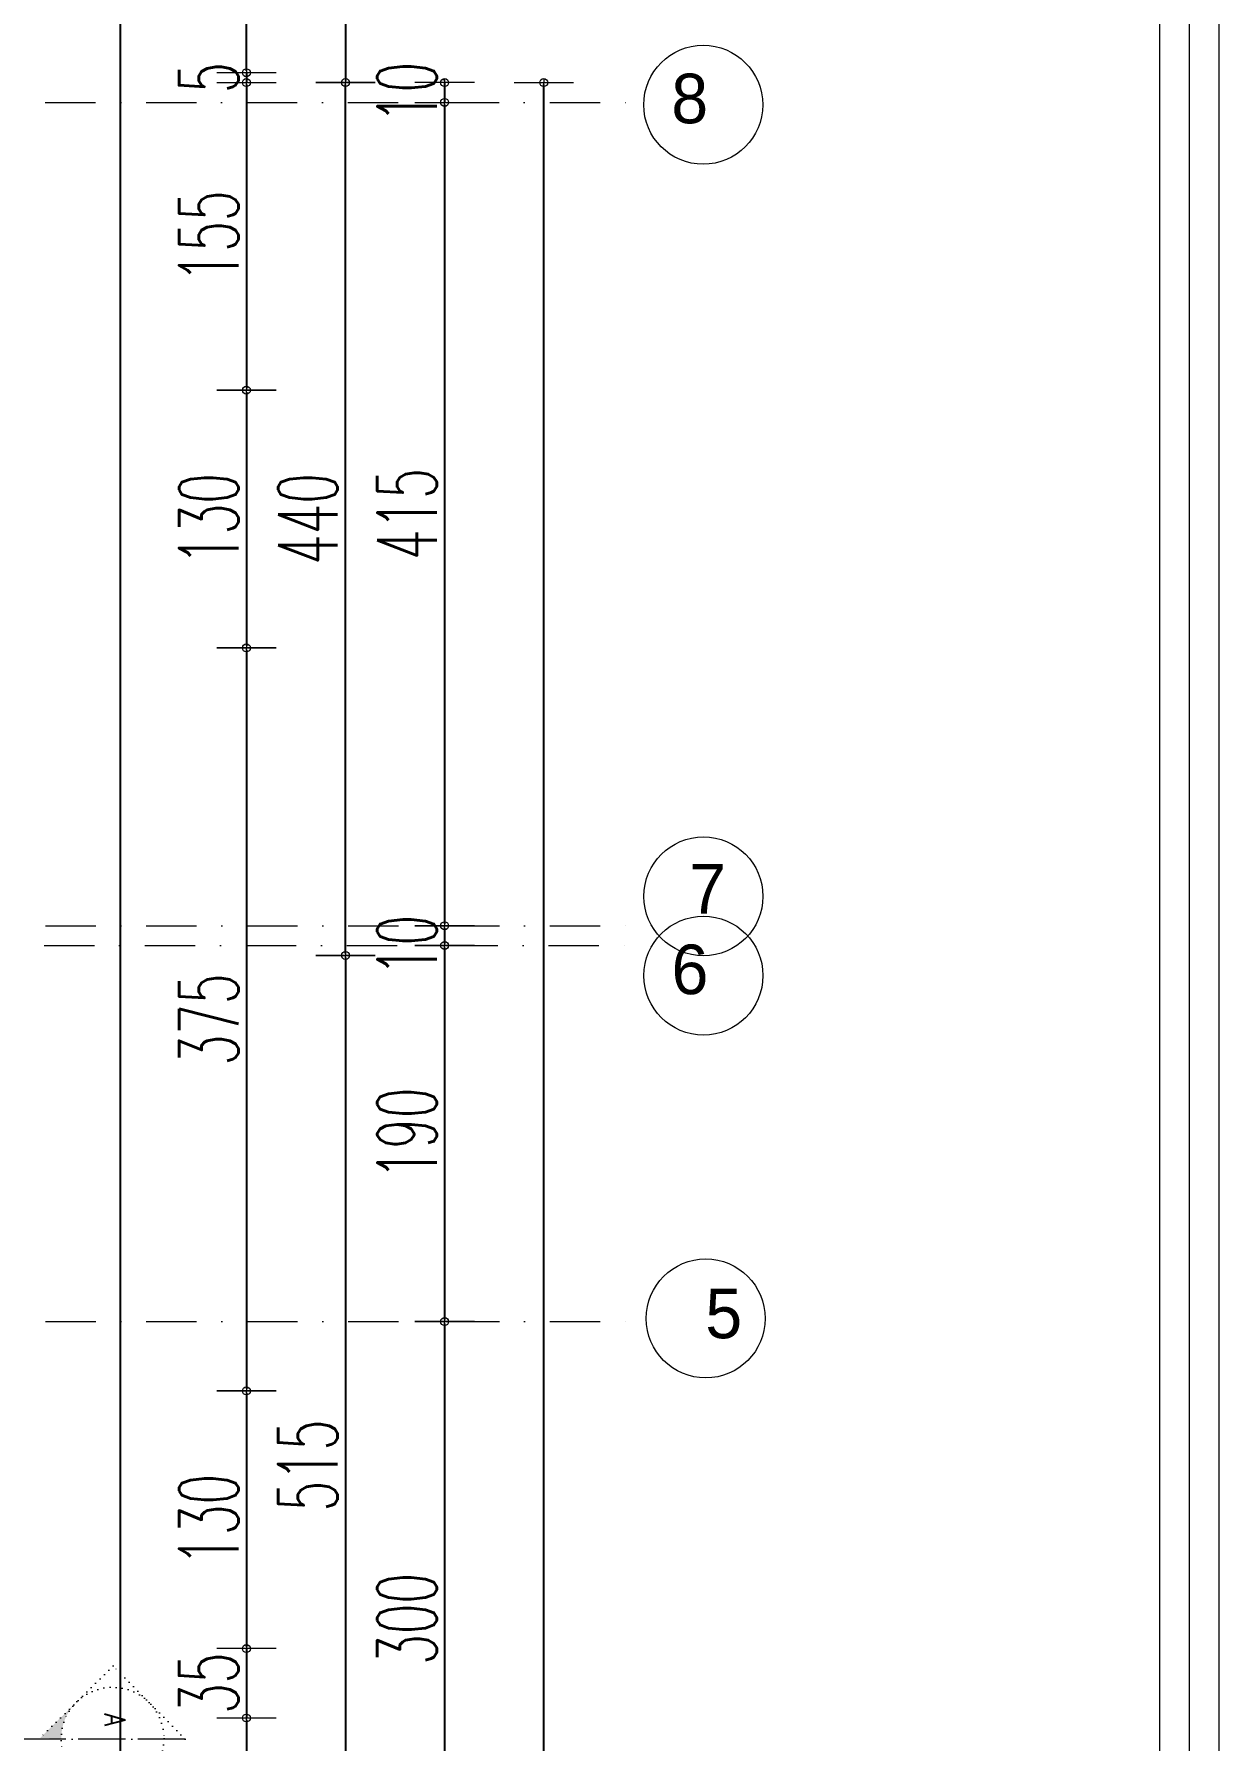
# Model space of a CAD drawing. Header units: millimetres. Extents: x -16104 to 67872, y -88009 to 12107.
# Drawn here: x 13235 to 13833, y -6471 to -5610 of the extents above; entities that cross this region are included whole.
import ezdxf
from ezdxf.enums import TextEntityAlignment as Align

# ---------------------------------------------------------------- set-up
doc = ezdxf.new("R2010")
doc.units = ezdxf.units.MM
for name, pattern in [('ACAD_ISO04W100', [30, 24, -3, 0, -3]), ('ACAD_ISO07W100', [3, 0, -3]), ('DASHDOTX2', [50.8, 25.4, -12.7, 0, -12.7])]:
    doc.linetypes.add(name, pattern=pattern)
doc.layers.get('0').update_dxf_attribs({"color": 241})
for name, color, linetype, lineweight in [('AKS', 1, 'ACAD_ISO07W100', 5), ('akslar', 144, 'Continuous', 20), ('c05', 32, 'Continuous', 13), ('OLCU', 54, 'Continuous', 13)]:
    doc.layers.add(name, color=color, linetype=linetype, lineweight=lineweight)
doc.styles.add('DIM', font='Txttw.shx', dxfattribs={"width": 0.6})
doc.styles.add('DIMENSIONS', font='simplex', dxfattribs={"width": 0.8})
doc.dimstyles.new('50', dxfattribs={"dimscale": 0, "dimtxt": 30, "dimasz": 1, "dimexe": 0, "dimexo": 2, "dimgap": 4, "dimtad": 1, "dimdec": 0, "dimzin": 0, "dimdsep": 46, "dimtxsty": 'DIM', "dimblk1": 'DOT', "dimblk2": 'DOT', "dimsah": 1, "dimcen": 1.5, "dimdle": 3, "dimse1": 1, "dimse2": 1, "dimclrd": 256, "dimclre": 9, "dimclrt": 256, "dimadec": 0, "dimazin": 0, "dimtfac": 0.24, "dimtdec": 0, "dimtix": 1, "dimtmove": 2, "dimatfit": 3, "dimldrblk": 'DOT', "dimfxl": 0, "dimtolj": 1, "dimtzin": 15, "dimarcsym": 0})

# ---------------------------------------------------------------- blocks, each defined once
blk = doc.blocks.new('DOT')
for p, q in [((0, 15), (0, -15)), ((-2, 0), (0, 0)), ((2, 0), (0, 0))]:
    blk.add_line(p, q)
blk.add_circle((0, 0), 2)
blk = doc.blocks.new('*D5774')
at = {"layer": 'Defpoints', "color": 0, "transparency": 16777216}
for p in [(13292.15, -5634.56), (13292.15, -5789.72), (13342.15, -5789.72)]:
    blk.add_point(p, dxfattribs=at)
at = {"layer": 'OLCU', "lineweight": -2, "transparency": 16777216}
blk.add_line((13342.15, -5635.56), (13342.15, -5788.72), dxfattribs=at)
for p, rotation in [((13342.15, -5634.56), 90), ((13342.15, -5789.72), 270)]:
    blk.add_blockref('DOT', p, dxfattribs=dict(at, rotation=rotation))
at = {"layer": 'OLCU', "transparency": 16777216, "insert": (13323.15, -5712.14), "char_height": 30, "attachment_point": 5, "rotation": 90, "style": 'DIM'}
blk.add_mtext('\\A1;155', dxfattribs=at)
blk = doc.blocks.new('*D5775')
at = {"layer": 'Defpoints', "color": 0, "transparency": 16777216}
for p in [(13292.15, -5789.72), (13292.15, -5919.72), (13342.15, -5919.72)]:
    blk.add_point(p, dxfattribs=at)
at = {"layer": 'OLCU', "lineweight": -2, "transparency": 16777216}
blk.add_line((13342.15, -5790.72), (13342.15, -5918.72), dxfattribs=at)
for p, rotation in [((13342.15, -5789.72), 90), ((13342.15, -5919.72), 270)]:
    blk.add_blockref('DOT', p, dxfattribs=dict(at, rotation=rotation))
at = {"layer": 'OLCU', "transparency": 16777216, "insert": (13323.15, -5854.72), "char_height": 30, "attachment_point": 5, "rotation": 90, "style": 'DIM'}
blk.add_mtext('\\A1;130', dxfattribs=at)
blk = doc.blocks.new('*D5776')
at = {"layer": 'Defpoints', "color": 0, "transparency": 16777216}
for p in [(13292.15, -5919.72), (13292.15, -6294.56), (13342.15, -6294.56)]:
    blk.add_point(p, dxfattribs=at)
at = {"layer": 'OLCU', "lineweight": -2, "transparency": 16777216}
blk.add_line((13342.15, -5920.72), (13342.15, -6293.56), dxfattribs=at)
for p, rotation in [((13342.15, -5919.72), 90), ((13342.15, -6294.56), 270)]:
    blk.add_blockref('DOT', p, dxfattribs=dict(at, rotation=rotation))
at = {"layer": 'OLCU', "transparency": 16777216, "insert": (13323.15, -6107.14), "char_height": 30, "attachment_point": 5, "rotation": 90, "style": 'DIM'}
blk.add_mtext('\\A1;375', dxfattribs=at)
blk = doc.blocks.new('*D5777')
at = {"layer": 'Defpoints', "color": 0, "transparency": 16777216}
for p in [(13292.15, -6294.56), (13292.15, -6424.56), (13342.15, -6424.56)]:
    blk.add_point(p, dxfattribs=at)
at = {"layer": 'OLCU', "lineweight": -2, "transparency": 16777216}
blk.add_line((13342.15, -6295.56), (13342.15, -6423.56), dxfattribs=at)
for p, rotation in [((13342.15, -6294.56), 90), ((13342.15, -6424.56), 270)]:
    blk.add_blockref('DOT', p, dxfattribs=dict(at, rotation=rotation))
at = {"layer": 'OLCU', "transparency": 16777216, "insert": (13323.15, -6359.56), "char_height": 30, "attachment_point": 5, "rotation": 90, "style": 'DIM'}
blk.add_mtext('\\A1;130', dxfattribs=at)
blk = doc.blocks.new('*D5778')
at = {"layer": 'Defpoints', "color": 0, "transparency": 16777216}
for p in [(13292.15, -6459.56), (13292.15, -6539.31), (13342.15, -6539.31)]:
    blk.add_point(p, dxfattribs=at)
at = {"layer": 'OLCU', "lineweight": -2, "transparency": 16777216}
blk.add_line((13342.15, -6460.56), (13342.15, -6538.31), dxfattribs=at)
for p, rotation in [((13342.15, -6459.56), 90), ((13342.15, -6539.31), 270)]:
    blk.add_blockref('DOT', p, dxfattribs=dict(at, rotation=rotation))
at = {"layer": 'OLCU', "transparency": 16777216, "insert": (13323.15, -6499.44), "char_height": 30, "attachment_point": 5, "rotation": 90, "style": 'DIM'}
blk.add_mtext('\\A1;80', dxfattribs=at)
blk = doc.blocks.new('*D5787')
at = {"layer": 'Defpoints', "color": 0, "transparency": 16777216}
for p in [(13392.15, -5634.56), (13392.15, -5644.57), (13442.15, -5644.57)]:
    blk.add_point(p, dxfattribs=at)
at = {"layer": 'OLCU', "lineweight": -2, "transparency": 16777216}
for p, q in [((13442.15, -5633.56), (13442.15, -5632.56)), ((13442.15, -5634.56), (13442.15, -5644.57)), ((13442.15, -5645.57), (13442.15, -5646.57))]:
    blk.add_line(p, q, dxfattribs=at)
for p, rotation in [((13442.15, -5634.56), 270), ((13442.15, -5644.57), 90)]:
    blk.add_blockref('DOT', p, dxfattribs=dict(at, rotation=rotation))
at = {"layer": 'OLCU', "transparency": 16777216, "insert": (13423.15, -5639.56), "char_height": 30, "attachment_point": 5, "rotation": 90, "style": 'DIM'}
blk.add_mtext('\\A1;10', dxfattribs=at)
blk = doc.blocks.new('*D5789')
at = {"layer": 'Defpoints', "color": 0, "transparency": 16777216}
for p in [(13457.15, -5634.56), (13492.15, -5634.56), (13457.15, -7444.06)]:
    blk.add_point(p, dxfattribs=at)
at = {"layer": 'OLCU', "lineweight": -2, "transparency": 16777216}
blk.add_line((13492.15, -7443.06), (13492.15, -5635.56), dxfattribs=at)
for p, rotation in [((13492.15, -5634.56), 90), ((13492.15, -7444.06), 270)]:
    blk.add_blockref('DOT', p, dxfattribs=dict(at, rotation=rotation))
at = {"layer": 'OLCU', "transparency": 16777216, "insert": (13473.15, -6539.31), "char_height": 30, "attachment_point": 5, "rotation": 90, "style": 'DIM'}
blk.add_mtext('\\A1;1810', dxfattribs=at)
blk = doc.blocks.new('*D5833')
at = {"layer": 'Defpoints', "color": 0, "transparency": 16777216}
for p in [(13342.15, -6424.56), (13342.15, -6459.56), (13342.15, -6459.56)]:
    blk.add_point(p, dxfattribs=at)
at = {"layer": 'OLCU', "lineweight": -2, "transparency": 16777216}
for p, q in [((13342.15, -6423.56), (13342.15, -6422.56)), ((13342.15, -6424.56), (13342.15, -6459.56)), ((13342.15, -6460.56), (13342.15, -6461.56))]:
    blk.add_line(p, q, dxfattribs=at)
for p, rotation in [((13342.15, -6424.56), 270), ((13342.15, -6459.56), 90)]:
    blk.add_blockref('DOT', p, dxfattribs=dict(at, rotation=rotation))
at = {"layer": 'OLCU', "transparency": 16777216, "insert": (13323.15, -6442.06), "char_height": 30, "attachment_point": 5, "rotation": 90, "style": 'DIM'}
blk.add_mtext('\\A1;35', dxfattribs=at)
blk = doc.blocks.new('*D5834')
at = {"layer": 'Defpoints', "color": 0, "transparency": 16777216}
for p in [(13292.15, -5629.56), (13292.15, -5634.56), (13342.15, -5634.56)]:
    blk.add_point(p, dxfattribs=at)
at = {"layer": 'OLCU', "lineweight": -2, "transparency": 16777216}
for p, q in [((13342.15, -5628.56), (13342.15, -5627.56)), ((13342.15, -5629.56), (13342.15, -5634.56)), ((13342.15, -5635.56), (13342.15, -5636.56))]:
    blk.add_line(p, q, dxfattribs=at)
for p, rotation in [((13342.15, -5629.56), 270), ((13342.15, -5634.56), 90)]:
    blk.add_blockref('DOT', p, dxfattribs=dict(at, rotation=rotation))
at = {"layer": 'OLCU', "transparency": 16777216, "insert": (13323.15, -5632.06), "char_height": 30, "attachment_point": 5, "rotation": 90, "style": 'DIM'}
blk.add_mtext('\\A1;5', dxfattribs=at)
blk = doc.blocks.new('*D5835')
at = {"layer": 'Defpoints', "color": 0, "transparency": 16777216}
for p in [(13292.15, -5549.56), (13342.15, -5549.56), (13292.15, -5629.56)]:
    blk.add_point(p, dxfattribs=at)
at = {"layer": 'OLCU', "lineweight": -2, "transparency": 16777216}
blk.add_line((13342.15, -5628.56), (13342.15, -5550.56), dxfattribs=at)
for p, rotation in [((13342.15, -5549.56), 90), ((13342.15, -5629.56), 270)]:
    blk.add_blockref('DOT', p, dxfattribs=dict(at, rotation=rotation))
at = {"layer": 'OLCU', "transparency": 16777216, "insert": (13323.15, -5589.56), "char_height": 30, "attachment_point": 5, "rotation": 90, "style": 'DIM'}
blk.add_mtext('\\A1;80', dxfattribs=at)
blk = doc.blocks.new('*D5838')
at = {"layer": 'Defpoints', "color": 0, "transparency": 16777216}
for p in [(13293.52, -5484.56), (13292.15, -5634.56), (13392.15, -5634.56)]:
    blk.add_point(p, dxfattribs=at)
at = {"layer": 'OLCU', "lineweight": -2, "transparency": 16777216}
blk.add_line((13392.15, -5485.56), (13392.15, -5633.56), dxfattribs=at)
for p, rotation in [((13392.15, -5484.56), 90), ((13392.15, -5634.56), 270)]:
    blk.add_blockref('DOT', p, dxfattribs=dict(at, rotation=rotation))
at = {"layer": 'OLCU', "transparency": 16777216, "insert": (13373.15, -5559.56), "char_height": 30, "attachment_point": 5, "rotation": 90, "style": 'DIM'}
blk.add_mtext('\\A1;150', dxfattribs=at)
blk = doc.blocks.new('*D5839')
at = {"layer": 'Defpoints', "color": 0, "transparency": 16777216}
for p in [(13292.15, -6074.87), (13292.15, -6589.56), (13392.15, -6589.56)]:
    blk.add_point(p, dxfattribs=at)
at = {"layer": 'OLCU', "lineweight": -2, "transparency": 16777216}
blk.add_line((13392.15, -6075.87), (13392.15, -6588.56), dxfattribs=at)
for p, rotation in [((13392.15, -6074.87), 90), ((13392.15, -6589.56), 270)]:
    blk.add_blockref('DOT', p, dxfattribs=dict(at, rotation=rotation))
at = {"layer": 'OLCU', "transparency": 16777216, "insert": (13373.15, -6332.22), "char_height": 30, "attachment_point": 5, "rotation": 90, "style": 'DIM'}
blk.add_mtext('\\A1;515', dxfattribs=at)
blk = doc.blocks.new('*D5840')
at = {"layer": 'Defpoints', "color": 0, "transparency": 16777216}
for p in [(13392.15, -5634.56), (13392.15, -5634.56), (13392.15, -6074.87)]:
    blk.add_point(p, dxfattribs=at)
at = {"layer": 'OLCU', "lineweight": -2, "transparency": 16777216}
blk.add_line((13392.15, -6073.87), (13392.15, -5635.56), dxfattribs=at)
for p, rotation in [((13392.15, -5634.56), 90), ((13392.15, -6074.87), 270)]:
    blk.add_blockref('DOT', p, dxfattribs=dict(at, rotation=rotation))
at = {"layer": 'OLCU', "transparency": 16777216, "insert": (13373.15, -5854.72), "char_height": 30, "attachment_point": 5, "rotation": 90, "style": 'DIM'}
blk.add_mtext('\\A1;440', dxfattribs=at)
blk = doc.blocks.new('*D5880')
at = {"layer": 'Defpoints', "color": 0, "transparency": 16777216}
for p in [(13442.15, -5644.57), (13442.15, -6059.87), (13442.15, -6059.87)]:
    blk.add_point(p, dxfattribs=at)
at = {"layer": 'OLCU', "lineweight": -2, "transparency": 16777216}
blk.add_line((13442.15, -5645.57), (13442.15, -6058.87), dxfattribs=at)
for p, rotation in [((13442.15, -5644.57), 90), ((13442.15, -6059.87), 270)]:
    blk.add_blockref('DOT', p, dxfattribs=dict(at, rotation=rotation))
at = {"layer": 'OLCU', "transparency": 16777216, "insert": (13423.15, -5852.22), "char_height": 30, "attachment_point": 5, "rotation": 90, "style": 'DIM'}
blk.add_mtext('\\A1;415', dxfattribs=at)
blk = doc.blocks.new('*D5881')
at = {"layer": 'Defpoints', "color": 0, "transparency": 16777216}
for p in [(13442.15, -6059.87), (13442.15, -6069.87), (13442.15, -6069.87)]:
    blk.add_point(p, dxfattribs=at)
at = {"layer": 'OLCU', "lineweight": -2, "transparency": 16777216}
blk.add_line((13442.15, -6060.87), (13442.15, -6068.87), dxfattribs=at)
for p, rotation in [((13442.15, -6059.87), 90), ((13442.15, -6069.87), 270)]:
    blk.add_blockref('DOT', p, dxfattribs=dict(at, rotation=rotation))
at = {"layer": 'OLCU', "transparency": 16777216, "insert": (13423.15, -6069.87), "char_height": 30, "attachment_point": 5, "rotation": 90, "style": 'DIM'}
blk.add_mtext('\\A1;10', dxfattribs=at)
blk = doc.blocks.new('*D5882')
at = {"layer": 'Defpoints', "color": 0, "transparency": 16777216}
for p in [(13442.15, -6069.87), (13442.15, -6259.56), (13442.15, -6259.56)]:
    blk.add_point(p, dxfattribs=at)
at = {"layer": 'OLCU', "lineweight": -2, "transparency": 16777216}
blk.add_line((13442.15, -6070.87), (13442.15, -6258.56), dxfattribs=at)
for p, rotation in [((13442.15, -6069.87), 90), ((13442.15, -6259.56), 270)]:
    blk.add_blockref('DOT', p, dxfattribs=dict(at, rotation=rotation))
at = {"layer": 'OLCU', "transparency": 16777216, "insert": (13423.15, -6164.72), "char_height": 30, "attachment_point": 5, "rotation": 90, "style": 'DIM'}
blk.add_mtext('\\A1;190', dxfattribs=at)
blk = doc.blocks.new('*D5883')
at = {"layer": 'Defpoints', "color": 0, "transparency": 16777216}
for p in [(13442.15, -6259.56), (13442.15, -6559.56), (13442.15, -6559.56)]:
    blk.add_point(p, dxfattribs=at)
at = {"layer": 'OLCU', "lineweight": -2, "transparency": 16777216}
blk.add_line((13442.15, -6260.56), (13442.15, -6558.56), dxfattribs=at)
for p, rotation in [((13442.15, -6259.56), 90), ((13442.15, -6559.56), 270)]:
    blk.add_blockref('DOT', p, dxfattribs=dict(at, rotation=rotation))
at = {"layer": 'OLCU', "transparency": 16777216, "insert": (13423.15, -6409.56), "char_height": 30, "attachment_point": 5, "rotation": 90, "style": 'DIM'}
blk.add_mtext('\\A1;300', dxfattribs=at)
blk = doc.blocks.new('*D5900')
at = {"layer": 'Defpoints', "color": 0, "transparency": 16777216}
for p in [(13278.52, -5484.56), (13278.52, -7594.06), (13278.52, -7594.06)]:
    blk.add_point(p, dxfattribs=at)
at = {"layer": 'OLCU', "lineweight": -2, "transparency": 16777216}
blk.add_line((13278.52, -5485.56), (13278.52, -7593.06), dxfattribs=at)
for p, rotation in [((13278.52, -5484.56), 90), ((13278.52, -7594.06), 270)]:
    blk.add_blockref('DOT', p, dxfattribs=dict(at, rotation=rotation))
at = {"layer": 'OLCU', "transparency": 16777216, "insert": (13259.52, -6539.31), "char_height": 30, "attachment_point": 5, "rotation": 90, "style": 'DIM'}
blk.add_mtext('\\A1;2110', dxfattribs=at)

msp = doc.modelspace()

# ---------------------------------------------------------------- hatches: boundary and pattern name
at = {"layer": 'AKS'}
msp.add_hatch(color=1, dxfattribs=at).paths.add_polyline_path([(13237.99, -6469.7), (13256.46, -6451.5, 0.198912), (13248.73, -6469.78)])
msp.add_hatch(color=1, dxfattribs=at).paths.add_polyline_path([(13237.99, -6469.7), (13256.46, -6451.5, 0.198912), (13248.73, -6469.78)])

# ---------------------------------------------------------------- linework, layer by layer
at = {"layer": 'AKS', "color": 1, "linetype": 'ACAD_ISO07W100'}
for p, q in [((13274.93, -6433.3), (13237.99, -6469.7)), ((13311.33, -6470.24), (13274.93, -6433.3))]:
    msp.add_line(p, q, dxfattribs=at)
at = {"layer": 'AKS', "color": 1, "linetype": 'ACAD_ISO04W100'}
msp.add_line((13311.33, -6470.24), (10702.98, -6470.24), dxfattribs=at)
at = {"layer": 'AKS', "linetype": 'ByBlock'}
for centre in [(13572.59, -5645.74), (13572.7, -6045.06), (13572.7, -6085.06), (13573.83, -6257.99)]:
    msp.add_circle(centre, 30, dxfattribs=at)
at = {"layer": 'AKS', "color": 1, "linetype": 'ACAD_ISO07W100'}
msp.add_circle((13274.66, -6469.97), 25.93, dxfattribs=at)
at = {"layer": 'akslar', "linetype": 'DASHDOTX2'}
for p, q in [((10492.03, -5644.57), (13542.03, -5644.57)), ((10492.15, -6059.87), (13542.15, -6059.87)), ((11916.65, -6069.87), (13542.15, -6069.87)), ((10492.15, -6259.56), (13542.15, -6259.56))]:
    msp.add_line(p, q, dxfattribs=at)
at = {"layer": 'c05'}
for points in [[(13832.7, -8120.02), (13832.7, -8330.26), (10302.44, -8330.26), (10302.44, -4952.49), (13832.7, -4952.49), (13832.7, -6808.57)], [(13817.7, -8120.02), (13817.7, -8315.26), (10317.44, -8315.26), (10317.44, -4967.49), (13817.7, -4967.49), (13817.7, -6808.57)], [(13802.7, -8120.02), (13802.7, -8300.26), (10332.44, -8300.26), (10332.44, -4982.49), (13802.7, -4982.49), (13802.7, -6808.57)]]:
    msp.add_lwpolyline(points, dxfattribs=at)

# ---------------------------------------------------------------- texts
at = {"layer": 'AKS', "color": 1, "style": 'DIMENSIONS', "width": 0.8}
msp.add_text('A', height=10.37, rotation=269.57786, dxfattribs=at).set_placement((13275.78, -6460.58), align=Align.MIDDLE)
at = {"layer": 'AKS', "char_height": 25, "width": 35.6591, "attachment_point": 1}
for s, insert in [('8', (13556.49, -5630.07)), ('7', (13565.47, -6028.72)), ('6', (13556.61, -6069.4)), ('5', (13573.64, -6242.99))]:
    msp.add_mtext(s, dxfattribs=dict(at, insert=insert))

# ---------------------------------------------------------------- dimensions: what is measured, and where the dimension line sits
at = {"layer": 'OLCU'}
for base, p1, p2, text, picture, middle in [((13278.52, -7594.06), (13278.52, -5484.56), (13278.52, -7594.06), '2110', '*D5900', (13259.52, -6539.31)), ((13492.15, -5634.56), (13457.15, -7444.06), (13457.15, -5634.56), '1810', '*D5789', (13473.15, -6539.31)), ((13442.15, -6059.87), (13442.15, -5644.57), (13442.15, -6059.87), '415', '*D5880', (13423.15, -5852.22)), ((13442.15, -6259.56), (13442.15, -6069.87), (13442.15, -6259.56), '190', '*D5882', (13423.15, -6164.72)), ((13442.15, -6559.56), (13442.15, -6259.56), (13442.15, -6559.56), '300', '*D5883', (13423.15, -6409.56))]:
    dim = msp.add_linear_dim(base=base, p1=p1, p2=p2, angle=90, text=text, dimstyle='50', override={"dimscale": 1}, dxfattribs=at)
    dim.commit()
    dim.dimension.update_dxf_attribs({"geometry": picture, "text_midpoint": middle})
for base, p1, p2, picture, middle in [((13392.15, -5634.56), (13293.52, -5484.56), (13292.15, -5634.56), '*D5838', (13373.15, -5559.56)), ((13342.15, -5549.56), (13292.15, -5629.56), (13292.15, -5549.56), '*D5835', (13323.15, -5589.56)), ((13342.15, -5634.56), (13292.15, -5629.56), (13292.15, -5634.56), '*D5834', (13323.15, -5632.06)), ((13442.15, -5644.57), (13392.15, -5634.56), (13392.15, -5644.57), '*D5787', (13423.15, -5639.56)), ((13342.15, -5789.72), (13292.15, -5634.56), (13292.15, -5789.72), '*D5774', (13323.15, -5712.14)), ((13392.15, -5634.56), (13392.15, -6074.87), (13392.15, -5634.56), '*D5840', (13373.15, -5854.72)), ((13342.15, -5919.72), (13292.15, -5789.72), (13292.15, -5919.72), '*D5775', (13323.15, -5854.72)), ((13342.15, -6294.56), (13292.15, -5919.72), (13292.15, -6294.56), '*D5776', (13323.15, -6107.14)), ((13392.15, -6589.56), (13292.15, -6074.87), (13292.15, -6589.56), '*D5839', (13373.15, -6332.22)), ((13342.15, -6424.56), (13292.15, -6294.56), (13292.15, -6424.56), '*D5777', (13323.15, -6359.56)), ((13342.15, -6459.56), (13342.15, -6424.56), (13342.15, -6459.56), '*D5833', (13323.15, -6442.06)), ((13342.15, -6539.31), (13292.15, -6459.56), (13292.15, -6539.31), '*D5778', (13323.15, -6499.44))]:
    dim = msp.add_linear_dim(base=base, p1=p1, p2=p2, angle=90, dimstyle='50', override={"dimscale": 1}, dxfattribs=at)
    dim.commit()
    dim.dimension.update_dxf_attribs({"geometry": picture, "text_midpoint": middle})
dim = msp.add_linear_dim(base=(13442.15, -6069.87), p1=(13442.15, -6059.87), p2=(13442.15, -6069.87), angle=90, text='10', dimstyle='50', override={"dimscale": 1}, dxfattribs=at)
dim.commit()
dim.dimension.update_dxf_attribs({"geometry": '*D5881', "text_midpoint": (13423.15, -6069.87), "dimtype": 160})

doc.saveas('drawing.dxf')
